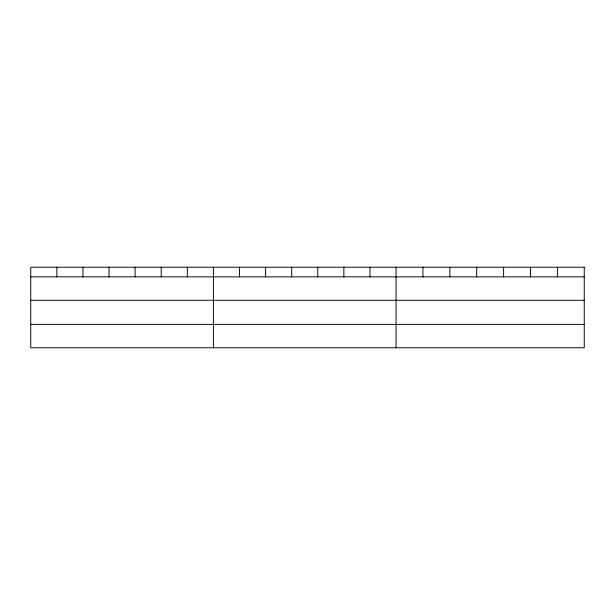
<?xml version="1.0" encoding="UTF-8"?>
<svg xmlns="http://www.w3.org/2000/svg" width="615" height="615" viewBox="0 0 615 615"><rect width="100%" height="100%" fill="white"/><g stroke="black" fill="none" stroke-linecap="round" stroke-linejoin="round"><path stroke-width="0.92" d="M30.75 276.865L584.25 276.865M30.75 300.266L584.25 300.266M30.75 324.382L584.25 324.382M557.367 267.218L557.367 276.865M530.484 267.218L530.484 276.865M503.6 267.218L503.6 276.865M476.71 267.218L476.71 276.865M449.826 267.218L449.826 276.865M422.943 267.218L422.943 276.865M396.06 267.218L396.06 347.783M369.969 267.218L369.969 276.865M343.87 267.218L343.87 276.865M317.778 267.218L317.778 276.865M291.687 267.218L291.687 276.865M265.595 267.218L265.595 276.865M239.496 267.218L239.496 276.865M213.405 267.218L213.405 347.783M187.314 267.218L187.314 276.865M161.215 267.218L161.215 276.865M135.123 267.218L135.123 276.865M109.032 267.218L109.032 276.865M82.94 267.218L82.94 276.865M56.841 267.218L56.841 276.865M584.25 267.218L30.75 267.218L30.75 347.783L584.25 347.783L584.25 267.218"/></g></svg>
